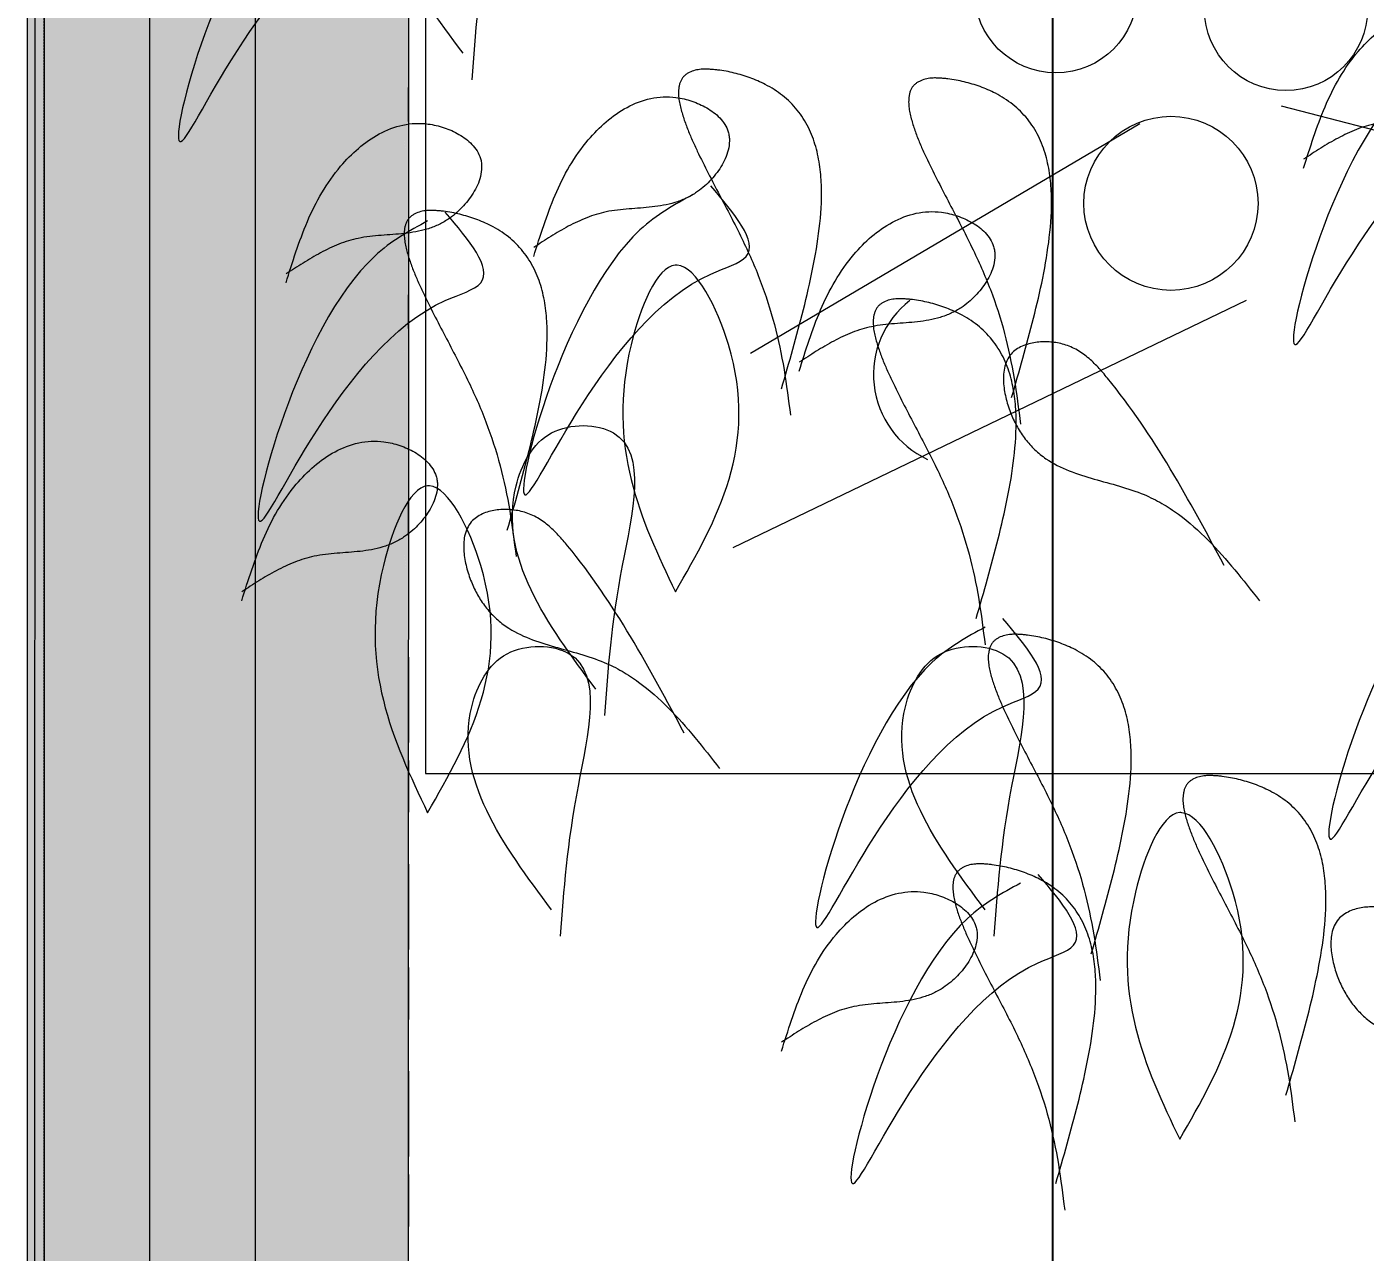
# Model space of a CAD drawing. Header units: millimetres. Extents: x 139864 to 546726, y 40253 to 3921401762.
# Drawn here: x 267684 to 268953, y 80427 to 81589 of the extents above; entities that cross this region are included whole.
import ezdxf

# ---------------------------------------------------------------- set-up
doc = ezdxf.new("R2010")
doc.units = ezdxf.units.MM
doc.linetypes.add('Démoli', pattern=[2.812, 1.875, -0.937])
for name, color, linetype, lineweight in [('AS-24_TRES-FIN', 9, 'Continuous', 9), ('AS-29_DEMOLITION', 5, 'Démoli', 13), ('AS-30_COTE-1', 1, 'Continuous', 5), ('AS-41_SANITAIRES', 9, 'Continuous', 9), ('AS-42_VEGETATION', 9, 'Continuous', 9)]:
    doc.layers.add(name, color=color, linetype=linetype, lineweight=lineweight)
doc.styles.add('Trebuchet MS_2', font='trebuc.ttf', dxfattribs={"height": 165})
doc.dimstyles.new('Cotes_linéaires', dxfattribs={"dimscale": 304.8, "dimtxt": 170.1069, "dimasz": 0.615157, "dimexe": 0.492126, "dimexo": 0.0625, "dimgap": 0.049213, "dimtad": 1, "dimdec": 0, "dimlfac": 0.1, "dimzin": 0, "dimdsep": 46, "dimtxsty": 'Trebuchet MS_2', "dimblk1": 'OBLIQUE', "dimblk2": 'OBLIQUE', "dimsah": 1, "dimcen": 0.09, "dimdle": 0.246063, "dimazin": 0, "dimtfac": 1, "dimtdec": 4, "dimtix": 1, "dimtmove": 0, "dimatfit": 3, "dimfxl": 0, "dimtvp": 1, "dimtolj": 1, "dimtzin": 0, "dimarcsym": 0})

# ---------------------------------------------------------------- blocks, each defined once
blk = doc.blocks.new('Bamboo_powder_1_ - Bamboo_powder_1_-579570-12_ Niveau 12 -  BAT BUREAUX')
at = {"layer": 'AS-42_VEGETATION', "color": 8}
for p, q in [((543.1, -37.3), (90.3, 79.9)), ((-43.9, 63.1), (-412.8, -154.5)), ((56.7, -104.3), (-429.6, -338.6))]:
    blk.add_line(p, q, dxfattribs=at)
for centre, radius in [((-123.5, 188.7), 77.2), ((94.5, 171.9), 77.2), ((-14.5, -12.2), 82.5)]:
    blk.add_circle(centre, radius, dxfattribs=at)
blk.add_arc((-207.8, -174.5), 88.6, 127.5912, 245.1131, dxfattribs=at)
for points, knots in [([(-685.3, 130.1), (-731.4, 192.2), (-791, 272.4), (-735.7, 382.9), (-629, 380.5), (-668, 230.1), (-673.8, 148.4), (-677, 105)], [0, 0, 0, 0, 234.323456, 302.761391, 369.283025, 511.876369, 674.239163, 674.239163, 674.239163, 674.239163]), ([(-794.3, 330.9), (-811.5, 321.6), (-906.5, 270), (-1010.5, -128), (-867.7, 234.5), (-721.4, 272.9), (-755.1, 312.8), (-777.6, 339.3)], [0, 0, 0, 0, 68.487845, 378.701333, 688.629593, 731.112627, 815.982069, 815.982069, 815.982069, 815.982069]), ([(111.2, 21.3), (114.3, 31.1), (120.4, 50.6), (131, 79.5), (144.5, 107.1), (160.9, 130.5), (179.4, 149.3), (199.1, 163.3), (217.9, 170.7), (233.9, 172.7), (247.2, 172.1), (261.2, 168.8), (275.4, 162.5), (285.9, 154.7), (292.4, 146.5), (295.3, 140.4), (296.5, 135.1), (296.8, 129.3), (295.4, 119), (289.1, 105.8), (280.1, 94.5), (271.7, 86.5), (264.1, 80.8), (255.2, 75.8), (241.4, 70.7), (223.3, 67.7), (201.5, 66.4), (183.7, 64.6), (170.4, 61.2), (158.3, 56.9), (143.8, 50), (127.3, 40.2), (116.6, 33.2), (111.2, 29.7)], [0, 0, 0, 0, 0.114208, 0.228417, 0.342625, 0.456833, 0.546121, 0.635408, 0.724695, 0.769339, 0.813983, 0.87156, 0.929136, 0.986713, 1.015502, 1.04429, 1.06037, 1.076449, 1.108609, 1.172927, 1.237245, 1.269405, 1.301564, 1.342298, 1.383031, 1.464499, 1.545966, 1.627434, 1.663149, 1.698864, 1.770294, 1.841724, 1.913154, 1.913154, 1.913154, 1.913154]), ([(262.2, 138.5), (245, 129.1), (150, 77.5), (46, -320.5), (188.8, 42), (335.1, 80.4), (301.4, 120.3), (278.9, 146.8)], [0, 0, 0, 0, 68.487845, 378.701333, 688.629593, 731.112627, 815.982069, 815.982069, 815.982069, 815.982069]), ([(-383.5, -187.9), (-376.3, -162.9), (-365.5, -125.4), (-353.6, -74.7), (-347.1, -36.1), (-344.9, -3.6), (-346.8, 22.4), (-350.6, 41.7), (-357.5, 60.1), (-368, 76.7), (-382, 90.5), (-395.3, 98.9), (-406, 103.9), (-413.3, 106.9), (-420.8, 109.4), (-428.4, 111.4), (-436.1, 113.1), (-442.6, 114.1), (-447.8, 114.6), (-451.8, 114.9), (-455.7, 115), (-460.3, 114.9), (-465.4, 114.1), (-470.1, 112.4), (-473.6, 110.4), (-475.8, 108.5), (-477.7, 106.3), (-479.1, 103.8), (-480.1, 101), (-480.7, 98.1), (-481.1, 95.1), (-481.2, 91.2), (-480.8, 86.3), (-479.7, 80.6), (-478.2, 75), (-476, 67.6), (-472.7, 58.5), (-468.2, 47.8), (-461.7, 33.7), (-453, 16.4), (-442.3, -4.2), (-431.5, -24.7), (-417.9, -51.5), (-402.9, -85.2), (-389.5, -126.9), (-380.6, -169.7), (-376.9, -198.6), (-375.1, -213)], [0, 0, 0, 0, 0.290418, 0.435628, 0.580837, 0.726046, 0.798651, 0.871255, 0.94386, 1.016464, 1.089069, 1.161674, 1.190957, 1.22024, 1.249524, 1.278807, 1.308091, 1.337374, 1.352016, 1.366658, 1.3813, 1.395941, 1.417523, 1.439104, 1.449895, 1.460686, 1.471477, 1.482267, 1.493058, 1.503849, 1.51464, 1.52543, 1.547012, 1.568593, 1.590175, 1.611756, 1.654919, 1.698082, 1.741245, 1.827571, 1.913898, 2.000224, 2.08655, 2.248995, 2.411441, 2.573886, 2.736332, 2.736332, 2.736332, 2.736332]), ([(-165.5, -196.3), (-158.3, -171.3), (-147.5, -133.8), (-135.6, -83), (-129.1, -44.5), (-126.9, -11.9), (-128.8, 14.1), (-132.6, 33.3), (-139.4, 51.7), (-150, 68.3), (-164, 82.1), (-177.3, 90.5), (-187.9, 95.6), (-195.3, 98.5), (-202.8, 101), (-210.4, 103), (-218.1, 104.7), (-224.6, 105.7), (-229.8, 106.2), (-233.7, 106.5), (-237.7, 106.7), (-242.3, 106.5), (-247.4, 105.7), (-252.1, 104), (-255.5, 102), (-257.8, 100.1), (-259.7, 97.9), (-261.1, 95.4), (-262.1, 92.6), (-262.7, 89.7), (-263, 86.7), (-263.1, 82.8), (-262.7, 78), (-261.7, 72.3), (-260.2, 66.6), (-258, 59.2), (-254.7, 50.1), (-250.2, 39.4), (-243.7, 25.4), (-235, 8.1), (-224.3, -12.5), (-213.5, -33.1), (-199.9, -59.9), (-184.9, -93.6), (-171.4, -135.2), (-162.6, -178.1), (-158.9, -207), (-157.1, -221.4)], [0, 0, 0, 0, 0.290418, 0.435628, 0.580837, 0.726046, 0.798651, 0.871255, 0.94386, 1.016464, 1.089069, 1.161674, 1.190957, 1.22024, 1.249524, 1.278807, 1.308091, 1.337374, 1.352016, 1.366658, 1.3813, 1.395941, 1.417523, 1.439104, 1.449895, 1.460686, 1.471477, 1.482267, 1.493058, 1.503849, 1.51464, 1.52543, 1.547012, 1.568593, 1.590175, 1.611756, 1.654919, 1.698082, 1.741245, 1.827571, 1.913898, 2.000224, 2.08655, 2.248995, 2.411441, 2.573886, 2.736332, 2.736332, 2.736332, 2.736332]), ([(-618.3, -62.4), (-615.2, -52.6), (-609.1, -33.1), (-598.5, -4.2), (-585, 23.4), (-568.6, 46.8), (-550.1, 65.7), (-530.4, 79.6), (-511.5, 87), (-495.6, 89), (-482.3, 88.5), (-468.3, 85.1), (-454.1, 78.8), (-443.6, 71.1), (-437, 62.8), (-434.2, 56.8), (-433, 51.4), (-432.7, 45.6), (-434.1, 35.3), (-440.4, 22.1), (-449.4, 10.8), (-457.8, 2.8), (-465.4, -2.9), (-474.3, -7.8), (-488.1, -13), (-506.2, -16), (-528, -17.3), (-545.8, -19.1), (-559.1, -22.5), (-571.2, -26.8), (-585.7, -33.7), (-602.2, -43.5), (-612.9, -50.5), (-618.3, -54)], [0, 0, 0, 0, 0.114208, 0.228417, 0.342625, 0.456833, 0.546121, 0.635408, 0.724695, 0.769339, 0.813983, 0.87156, 0.929136, 0.986713, 1.015502, 1.04429, 1.06037, 1.076449, 1.108609, 1.172927, 1.237245, 1.269405, 1.301564, 1.342298, 1.383031, 1.464499, 1.545966, 1.627434, 1.663149, 1.698864, 1.770294, 1.841724, 1.913154, 1.913154, 1.913154, 1.913154]), ([(-853, -87.5), (-850, -77.7), (-843.9, -58.2), (-833.3, -29.3), (-819.7, -1.7), (-803.3, 21.7), (-784.9, 40.5), (-765.2, 54.5), (-746.3, 61.9), (-730.4, 63.9), (-717.1, 63.3), (-703.1, 60), (-688.9, 53.7), (-678.4, 45.9), (-671.8, 37.7), (-668.9, 31.6), (-667.8, 26.3), (-667.5, 20.5), (-668.9, 10.2), (-675.2, -3), (-684.2, -14.3), (-692.6, -22.3), (-700.2, -28), (-709.1, -33), (-722.8, -38.1), (-740.9, -41.1), (-762.8, -42.4), (-780.6, -44.2), (-793.9, -47.6), (-806, -51.9), (-820.4, -58.8), (-837, -68.6), (-847.7, -75.6), (-853, -79.1)], [0, 0, 0, 0, 0.114208, 0.228417, 0.342625, 0.456833, 0.546121, 0.635408, 0.724695, 0.769339, 0.813983, 0.87156, 0.929136, 0.986713, 1.015502, 1.04429, 1.06037, 1.076449, 1.108609, 1.172927, 1.237245, 1.269405, 1.301564, 1.342298, 1.383031, 1.464499, 1.545966, 1.627434, 1.663149, 1.698864, 1.770294, 1.841724, 1.913154, 1.913154, 1.913154, 1.913154]), ([(-467.3, -3.8), (-484.5, -13.2), (-579.5, -64.8), (-683.5, -462.8), (-540.7, -100.3), (-394.3, -61.9), (-428.1, -22), (-450.6, 4.5)], [0, 0, 0, 0, 68.487845, 378.701333, 688.629593, 731.112626, 815.982069, 815.982069, 815.982069, 815.982069]), ([(-718.9, -28.9), (-736.1, -38.3), (-831.1, -89.9), (-935, -487.9), (-792.2, -125.4), (-645.9, -87), (-679.6, -47.1), (-702.1, -20.6)], [0, 0, 0, 0, 68.487845, 378.701333, 688.629593, 731.112626, 815.982069, 815.982069, 815.982069, 815.982069]), ([(-643.4, -321.8), (-636.2, -296.8), (-625.4, -259.3), (-613.6, -208.6), (-607, -170), (-604.9, -137.5), (-606.7, -111.5), (-610.5, -92.2), (-617.4, -73.8), (-627.9, -57.2), (-641.9, -43.4), (-655.2, -35), (-665.9, -30), (-673.2, -27.1), (-680.7, -24.6), (-688.3, -22.5), (-696, -20.8), (-702.5, -19.8), (-707.7, -19.3), (-711.7, -19), (-715.7, -18.9), (-720.2, -19), (-725.4, -19.8), (-730.1, -21.5), (-733.5, -23.6), (-735.8, -25.4), (-737.6, -27.6), (-739, -30.1), (-740, -32.9), (-740.7, -35.8), (-741, -38.8), (-741.1, -42.7), (-740.7, -47.6), (-739.6, -53.3), (-738.2, -58.9), (-735.9, -66.3), (-732.6, -75.4), (-728.1, -86.1), (-721.6, -100.2), (-713, -117.5), (-702.2, -138.1), (-691.5, -158.6), (-677.8, -185.4), (-662.9, -219.1), (-649.4, -260.8), (-640.5, -303.6), (-636.9, -332.5), (-635, -347)], [0, 0, 0, 0, 0.290418, 0.435628, 0.580837, 0.726046, 0.798651, 0.871255, 0.94386, 1.016464, 1.089069, 1.161674, 1.190957, 1.22024, 1.249524, 1.278807, 1.308091, 1.337374, 1.352016, 1.366658, 1.3813, 1.395941, 1.417523, 1.439104, 1.449895, 1.460686, 1.471477, 1.482267, 1.493058, 1.503849, 1.51464, 1.52543, 1.547012, 1.568593, 1.590175, 1.611756, 1.654919, 1.698082, 1.741245, 1.827571, 1.913898, 2.000224, 2.08655, 2.248995, 2.411441, 2.573886, 2.736332, 2.736332, 2.736332, 2.736332]), ([(-366.7, -171.2), (-363.7, -161.4), (-357.6, -141.9), (-347, -113), (-333.4, -85.4), (-317, -62), (-298.6, -43.1), (-278.9, -29.2), (-260, -21.8), (-244, -19.8), (-230.8, -20.3), (-216.8, -23.7), (-202.5, -30), (-192, -37.7), (-185.5, -46), (-182.6, -52), (-181.5, -57.4), (-181.1, -63.2), (-182.6, -73.5), (-188.8, -86.7), (-197.8, -98), (-206.3, -106), (-213.8, -111.7), (-222.8, -116.6), (-236.5, -121.8), (-254.6, -124.8), (-276.5, -126.1), (-294.2, -127.9), (-307.5, -131.3), (-319.6, -135.6), (-334.1, -142.5), (-350.6, -152.3), (-361.4, -159.3), (-366.7, -162.8)], [0, 0, 0, 0, 0.114208, 0.228417, 0.342625, 0.456833, 0.546121, 0.635408, 0.724695, 0.769339, 0.813983, 0.87156, 0.929136, 0.986713, 1.015502, 1.04429, 1.06037, 1.076449, 1.108609, 1.172927, 1.237245, 1.269405, 1.301564, 1.342298, 1.383031, 1.464499, 1.545966, 1.627434, 1.663149, 1.698864, 1.770294, 1.841724, 1.913154, 1.913154, 1.913154, 1.913154]), ([(-482.3, -70.8), (-482.9, -70.7), (-501.3, -70.7), (-561.1, -218.4), (-516.7, -311.8), (-484.1, -380.4)], [370.894655, 370.894655, 370.894655, 370.894655, 374.291112, 471.989834, 741.78931, 741.78931, 741.78931, 741.78931]), ([(-484.1, -380.4), (-444.5, -311.4), (-390.3, -217.1), (-464.1, -72.1), (-482.3, -70.8)], [0, 0, 0, 0, 271.634227, 370.894655, 370.894655, 370.894655, 370.894655]), ([(-199, -405.5), (-191.8, -380.5), (-181, -343), (-169.2, -292.3), (-162.6, -253.7), (-160.5, -221.2), (-162.3, -195.1), (-166.1, -175.9), (-173, -157.5), (-183.5, -140.9), (-197.5, -127.1), (-210.8, -118.7), (-221.5, -113.7), (-228.8, -110.7), (-236.3, -108.2), (-243.9, -106.2), (-251.6, -104.5), (-258.1, -103.5), (-263.3, -103), (-267.3, -102.7), (-271.2, -102.6), (-275.8, -102.7), (-281, -103.5), (-285.7, -105.2), (-289.1, -107.2), (-291.4, -109.1), (-293.2, -111.3), (-294.6, -113.8), (-295.6, -116.6), (-296.3, -119.5), (-296.6, -122.5), (-296.7, -126.4), (-296.3, -131.3), (-295.2, -137), (-293.8, -142.6), (-291.5, -150), (-288.2, -159.1), (-283.7, -169.8), (-277.2, -183.9), (-268.6, -201.2), (-257.8, -221.8), (-247, -242.3), (-233.4, -269.1), (-218.5, -302.8), (-205, -344.5), (-196.1, -387.3), (-192.4, -416.2), (-190.6, -430.6)], [0, 0, 0, 0, 0.290418, 0.435628, 0.580837, 0.726046, 0.798651, 0.871255, 0.94386, 1.016464, 1.089069, 1.161674, 1.190957, 1.22024, 1.249524, 1.278807, 1.308091, 1.337374, 1.352016, 1.366658, 1.3813, 1.395941, 1.417523, 1.439104, 1.449895, 1.460686, 1.471477, 1.482267, 1.493058, 1.503849, 1.51464, 1.52543, 1.547012, 1.568593, 1.590175, 1.611756, 1.654919, 1.698082, 1.741245, 1.827571, 1.913898, 2.000224, 2.08655, 2.248995, 2.411441, 2.573886, 2.736332, 2.736332, 2.736332, 2.736332]), ([(35.8, -355.3), (19.3, -324.5), (-13.6, -263), (-55, -201), (-83.4, -167.4), (-93.2, -157.9), (-104.4, -150), (-116.9, -145.1), (-127.9, -143.4), (-136.5, -143.3), (-143, -143.9), (-149.3, -145.2), (-155.6, -147.4), (-161.4, -150.5), (-166.5, -155.1), (-170.2, -161.2), (-172.5, -168.4), (-173.3, -175.9), (-173.1, -185.8), (-170.9, -198), (-166.3, -211.7), (-160.3, -224.4), (-152.8, -235.8), (-143.7, -245.9), (-130.2, -256.9), (-111.1, -266.3), (-87.3, -273.6), (-63.3, -280), (-41.6, -287), (-22.9, -296.3), (-2, -310.1), (21.4, -331), (46.2, -359.3), (61.6, -379), (69.3, -388.8)], [0, 0, 0, 0, 0.389406, 0.778812, 0.829321, 0.879831, 0.93034, 0.98085, 1.028865, 1.052873, 1.076881, 1.100889, 1.124897, 1.148904, 1.172912, 1.200489, 1.228066, 1.255643, 1.28322, 1.338374, 1.393528, 1.444017, 1.494505, 1.544994, 1.595482, 1.68786, 1.780238, 1.872615, 1.964993, 2.034763, 2.104532, 2.244072, 2.383611, 2.52315, 2.52315, 2.52315, 2.52315]), ([(-559.6, -472.5), (-605.7, -410.4), (-665.2, -330.2), (-609.9, -219.7), (-503.2, -222), (-542.2, -372.5), (-548.1, -454.1), (-551.2, -497.6)], [0, 0, 0, 0, 234.323456, 302.761391, 369.283025, 511.876369, 674.239163, 674.239163, 674.239163, 674.239163]), ([(-895, -388.8), (-891.9, -379), (-885.8, -359.5), (-875.2, -330.6), (-861.7, -303), (-845.3, -279.6), (-826.8, -260.7), (-807.1, -246.8), (-788.2, -239.4), (-772.3, -237.4), (-759, -237.9), (-745, -241.3), (-730.8, -247.6), (-720.3, -255.3), (-713.8, -263.6), (-710.9, -269.6), (-709.7, -275), (-709.4, -280.8), (-710.8, -291.1), (-717.1, -304.3), (-726.1, -315.6), (-734.5, -323.6), (-742.1, -329.3), (-751, -334.2), (-764.8, -339.4), (-782.9, -342.4), (-804.7, -343.7), (-822.5, -345.5), (-835.8, -348.9), (-847.9, -353.2), (-862.4, -360.1), (-878.9, -369.9), (-889.6, -376.9), (-895, -380.4)], [0, 0, 0, 0, 0.114208, 0.228417, 0.342625, 0.456833, 0.546121, 0.635408, 0.724695, 0.769339, 0.813983, 0.87156, 0.929136, 0.986713, 1.015502, 1.04429, 1.06037, 1.076449, 1.108609, 1.172927, 1.237245, 1.269405, 1.301564, 1.342298, 1.383031, 1.464499, 1.545966, 1.627434, 1.663149, 1.698864, 1.770294, 1.841724, 1.913154, 1.913154, 1.913154, 1.913154]), ([(-717, -280), (-717.6, -280), (-736, -279.9), (-795.9, -427.6), (-751.5, -521), (-718.9, -589.7)], [370.894655, 370.894655, 370.894655, 370.894655, 374.291113, 471.989834, 741.78931, 741.78931, 741.78931, 741.78931]), ([(-718.9, -589.7), (-679.2, -520.6), (-625.1, -426.3), (-698.9, -281.3), (-717, -280)], [0, 0, 0, 0, 271.634227, 370.894655, 370.894655, 370.894655, 370.894655]), ([(-475.7, -514.3), (-492.2, -483.5), (-525.1, -422), (-566.5, -360), (-594.9, -326.4), (-604.7, -316.9), (-615.9, -309.1), (-628.4, -304.1), (-639.4, -302.4), (-648, -302.3), (-654.5, -302.9), (-660.8, -304.2), (-667.1, -306.4), (-672.8, -309.6), (-677.9, -314.1), (-681.7, -320.2), (-684, -327.5), (-684.8, -334.9), (-684.5, -344.8), (-682.4, -357), (-677.8, -370.8), (-671.8, -383.4), (-664.3, -394.8), (-655.2, -405), (-641.7, -415.9), (-622.6, -425.3), (-598.8, -432.6), (-574.8, -439), (-553.1, -446), (-534.4, -455.3), (-513.5, -469.1), (-490.1, -490), (-465.3, -518.3), (-449.9, -538), (-442.2, -547.8)], [0, 0, 0, 0, 0.389406, 0.778812, 0.829321, 0.879831, 0.93034, 0.98085, 1.028865, 1.052873, 1.076881, 1.100889, 1.124897, 1.148904, 1.172912, 1.200489, 1.228066, 1.255643, 1.28322, 1.338374, 1.393528, 1.444017, 1.494505, 1.544994, 1.595482, 1.68786, 1.780238, 1.872615, 1.964993, 2.034763, 2.104532, 2.244072, 2.383611, 2.52315, 2.52315, 2.52315, 2.52315]), ([(295.7, -330.2), (278.5, -339.6), (183.5, -391.2), (79.6, -789.2), (222.4, -426.7), (368.7, -388.3), (335, -348.4), (312.5, -321.8)], [0, 0, 0, 0, 68.487845, 378.701333, 688.629593, 731.112626, 815.982069, 815.982069, 815.982069, 815.982069]), ([(-190.6, -413.9), (-207.8, -423.2), (-302.8, -474.9), (-406.8, -872.9), (-264, -510.4), (-117.6, -472), (-151.4, -432.1), (-173.9, -405.5)], [0, 0, 0, 0, 68.487845, 378.701333, 688.629593, 731.112627, 815.982069, 815.982069, 815.982069, 815.982069]), ([(-601.5, -681.7), (-647.6, -619.6), (-707.2, -539.4), (-651.9, -428.9), (-545.1, -431.3), (-584.1, -581.7), (-590, -663.4), (-593.1, -706.8)], [0, 0, 0, 0, 234.323456, 302.761391, 369.283025, 511.876369, 674.239163, 674.239163, 674.239163, 674.239163]), ([(-190.6, -681.7), (-236.7, -619.6), (-296.3, -539.4), (-241, -428.9), (-134.2, -431.3), (-173.3, -581.7), (-179.1, -663.4), (-182.2, -706.8)], [0, 0, 0, 0, 234.323456, 302.761391, 369.283025, 511.876369, 674.239163, 674.239163, 674.239163, 674.239163]), ([(-90, -723.6), (-82.8, -698.5), (-72, -661), (-60.2, -610.3), (-53.6, -571.8), (-51.5, -539.2), (-53.3, -513.2), (-57.1, -494), (-64, -475.6), (-74.5, -458.9), (-88.5, -445.1), (-101.8, -436.7), (-112.5, -431.7), (-119.8, -428.8), (-127.3, -426.3), (-134.9, -424.2), (-142.6, -422.6), (-149.1, -421.6), (-154.3, -421), (-158.3, -420.7), (-162.2, -420.6), (-166.8, -420.7), (-172, -421.5), (-176.7, -423.2), (-180.1, -425.3), (-182.4, -427.1), (-184.2, -429.3), (-185.6, -431.9), (-186.6, -434.6), (-187.2, -437.5), (-187.6, -440.5), (-187.7, -444.4), (-187.3, -449.3), (-186.2, -455), (-184.8, -460.6), (-182.5, -468), (-179.2, -477.1), (-174.7, -487.8), (-168.2, -501.9), (-159.6, -519.2), (-148.8, -539.8), (-138, -560.3), (-124.4, -587.1), (-109.5, -620.9), (-96, -662.5), (-87.1, -705.3), (-83.4, -734.2), (-81.6, -748.7)], [0, 0, 0, 0, 0.290418, 0.435628, 0.580837, 0.726046, 0.798651, 0.871255, 0.94386, 1.016464, 1.089069, 1.161674, 1.190957, 1.22024, 1.249524, 1.278807, 1.308091, 1.337374, 1.352016, 1.366658, 1.3813, 1.395941, 1.417523, 1.439104, 1.449895, 1.460686, 1.471477, 1.482267, 1.493058, 1.503849, 1.51464, 1.52543, 1.547012, 1.568593, 1.590175, 1.611756, 1.654919, 1.698082, 1.741245, 1.827571, 1.913898, 2.000224, 2.08655, 2.248995, 2.411441, 2.573886, 2.736332, 2.736332, 2.736332, 2.736332]), ([(94.5, -857.5), (101.6, -832.4), (112.5, -794.9), (124.3, -744.2), (130.9, -705.7), (133, -673.1), (131.2, -647.1), (127.4, -627.9), (120.5, -609.5), (110, -592.8), (96, -579), (82.6, -570.6), (72, -565.6), (64.7, -562.7), (57.2, -560.2), (49.6, -558.1), (41.9, -556.5), (35.4, -555.5), (30.1, -554.9), (26.2, -554.6), (22.2, -554.5), (17.6, -554.6), (12.5, -555.4), (7.8, -557.1), (4.4, -559.2), (2.1, -561), (0.2, -563.2), (-1.2, -565.8), (-2.1, -568.5), (-2.8, -571.5), (-3.1, -574.4), (-3.2, -578.4), (-2.8, -583.2), (-1.7, -588.9), (-0.3, -594.5), (1.9, -601.9), (5.3, -611), (9.8, -621.7), (16.3, -635.8), (24.9, -653.1), (35.6, -673.7), (46.4, -694.2), (60.1, -721), (75, -754.8), (88.5, -796.4), (97.4, -839.2), (101, -868.1), (102.8, -882.6)], [0, 0, 0, 0, 0.290418, 0.435628, 0.580837, 0.726046, 0.798651, 0.871255, 0.94386, 1.016464, 1.089069, 1.161674, 1.190957, 1.22024, 1.249524, 1.278807, 1.308091, 1.337374, 1.352016, 1.366658, 1.3813, 1.395941, 1.417523, 1.439104, 1.449895, 1.460686, 1.471477, 1.482267, 1.493058, 1.503849, 1.51464, 1.52543, 1.547012, 1.568593, 1.590175, 1.611756, 1.654919, 1.698082, 1.741245, 1.827571, 1.913898, 2.000224, 2.08655, 2.248995, 2.411441, 2.573886, 2.736332, 2.736332, 2.736332, 2.736332]), ([(-4.3, -589.7), (-4.9, -589.6), (-23.3, -589.6), (-83.2, -737.3), (-38.8, -830.7), (-6.2, -899.3)], [370.894655, 370.894655, 370.894655, 370.894655, 374.291113, 471.989834, 741.78931, 741.78931, 741.78931, 741.78931]), ([(-6.2, -899.3), (33.5, -830.3), (87.6, -736), (13.8, -591), (-4.3, -589.7)], [0, 0, 0, 0, 271.634227, 370.894655, 370.894655, 370.894655, 370.894655]), ([(-123.5, -941.2), (-116.4, -916.1), (-105.5, -878.6), (-93.7, -827.9), (-87.1, -789.4), (-85, -756.8), (-86.8, -730.8), (-90.6, -711.5), (-97.5, -693.2), (-108, -676.5), (-122.1, -662.7), (-135.4, -654.3), (-146, -649.3), (-153.4, -646.4), (-160.8, -643.9), (-168.4, -641.8), (-176.1, -640.2), (-182.6, -639.2), (-187.9, -638.6), (-191.8, -638.3), (-195.8, -638.2), (-200.4, -638.3), (-205.5, -639.1), (-210.2, -640.8), (-213.6, -642.9), (-215.9, -644.7), (-217.8, -646.9), (-219.2, -649.5), (-220.2, -652.2), (-220.8, -655.1), (-221.1, -658.1), (-221.2, -662), (-220.8, -666.9), (-219.7, -672.6), (-218.3, -678.2), (-216.1, -685.6), (-212.7, -694.7), (-208.2, -705.4), (-201.7, -719.5), (-193.1, -736.8), (-182.4, -757.4), (-171.6, -777.9), (-158, -804.7), (-143, -838.5), (-129.5, -880.1), (-120.6, -922.9), (-117, -951.8), (-115.2, -966.3)], [0, 0, 0, 0, 0.290418, 0.435628, 0.580837, 0.726046, 0.798651, 0.871255, 0.94386, 1.016464, 1.089069, 1.161674, 1.190957, 1.22024, 1.249524, 1.278807, 1.308091, 1.337374, 1.352016, 1.366658, 1.3813, 1.395941, 1.417523, 1.439104, 1.449895, 1.460686, 1.471477, 1.482267, 1.493058, 1.503849, 1.51464, 1.52543, 1.547012, 1.568593, 1.590175, 1.611756, 1.654919, 1.698082, 1.741245, 1.827571, 1.913898, 2.000224, 2.08655, 2.248995, 2.411441, 2.573886, 2.736332, 2.736332, 2.736332, 2.736332]), ([(-157.1, -656.6), (-174.3, -665.9), (-269.3, -717.6), (-373.2, -1115.6), (-230.4, -753.1), (-84.1, -714.7), (-117.8, -674.8), (-140.3, -648.2)], [0, 0, 0, 0, 68.487845, 378.701334, 688.629593, 731.112627, 815.982069, 815.982069, 815.982069, 815.982069]), ([(-383.5, -815.6), (-380.4, -805.8), (-374.3, -786.3), (-363.7, -757.5), (-350.2, -729.8), (-333.8, -706.4), (-315.3, -687.6), (-295.6, -673.6), (-276.8, -666.3), (-260.8, -664.2), (-247.6, -664.8), (-233.5, -668.1), (-219.3, -674.4), (-208.8, -682.2), (-202.3, -690.4), (-199.4, -696.5), (-198.2, -701.8), (-197.9, -707.6), (-199.4, -717.9), (-205.6, -731.1), (-214.6, -742.5), (-223.1, -750.4), (-230.6, -756.1), (-239.5, -761.1), (-253.3, -766.2), (-271.4, -769.3), (-293.2, -770.5), (-311, -772.3), (-324.3, -775.7), (-336.4, -780), (-350.9, -786.9), (-367.4, -796.8), (-378.1, -803.8), (-383.5, -807.3)], [0, 0, 0, 0, 0.114208, 0.228417, 0.342625, 0.456833, 0.546121, 0.635408, 0.724695, 0.769339, 0.813983, 0.87156, 0.929136, 0.986713, 1.015502, 1.04429, 1.06037, 1.076449, 1.108609, 1.172927, 1.237245, 1.269405, 1.301564, 1.342298, 1.383031, 1.464499, 1.545966, 1.627434, 1.663149, 1.698864, 1.770294, 1.841724, 1.913154, 1.913154, 1.913154, 1.913154]), ([(346, -890.9), (329.6, -860.2), (296.6, -798.6), (255.2, -736.6), (226.8, -703), (217.1, -693.5), (205.8, -685.7), (193.3, -680.7), (182.4, -679), (173.7, -678.9), (167.3, -679.5), (160.9, -680.8), (154.7, -683), (148.9, -686.2), (143.8, -690.7), (140, -696.9), (137.7, -704.1), (136.9, -711.5), (137.2, -721.4), (139.4, -733.6), (143.9, -747.4), (150, -760), (157.4, -771.4), (166.5, -781.6), (180.1, -792.5), (199.1, -801.9), (222.9, -809.2), (246.9, -815.6), (268.7, -822.6), (287.3, -831.9), (308.3, -845.7), (331.7, -866.6), (356.4, -894.9), (371.8, -914.6), (379.5, -924.4)], [0, 0, 0, 0, 0.389406, 0.778812, 0.829321, 0.879831, 0.93034, 0.98085, 1.028865, 1.052873, 1.076881, 1.100889, 1.124897, 1.148904, 1.172912, 1.200489, 1.228066, 1.255643, 1.28322, 1.338374, 1.393528, 1.444017, 1.494505, 1.544994, 1.595482, 1.68786, 1.780238, 1.872615, 1.964993, 2.034763, 2.104532, 2.244072, 2.383611, 2.52315, 2.52315, 2.52315, 2.52315])]:
    blk.add_open_spline(points, degree=3, knots=knots, dxfattribs=at)
blk = doc.blocks.new('Appareils sanitaires 6 - Appareils sanitaires 1-9524765-12_ Niveau 12 -  BAT BUREAUX')
at = {"layer": 'AS-41_SANITAIRES'}
for p, q in [((530105.8, 91704), (530105.8, 90304)), ((530105.8, 90304), (531505.8, 90304))]:
    blk.add_line(p, q, dxfattribs=at)
blk = doc.blocks.new('corniche2 - corniche-9525258-12_ Niveau 12 -  BAT BUREAUX')
at = {"layer": 'AS-41_SANITAIRES'}
for points in [[(522701.3, 72513.9), (522708.5, 72518.1), (522708.5, 98450.3), (522702.2, 98461.2), (522701.3, 72518.1)], [(522708.5, 72518.1), (523058.7, 72722.7), (523059.2, 87856.3), (523016.1, 87851.7), (523017.7, 88051.7), (523059.2, 88051.7), (523059.5, 97849.7), (522709.4, 98448.8), (522708.6, 72722.7)]]:
    blk.add_hatch(color=256, dxfattribs=at).paths.add_polyline_path(points, flags=0)
h = blk.add_hatch(color=256, dxfattribs=at)
h.paths.add_polyline_path([(523059.1, 87175.7), (523059.5, 87172.1), (523061.1, 87155.9)], flags=0)
h.paths.add_polyline_path([(523059.1, 87077.5), (523059.5, 87074.5), (523061, 87062)], flags=0)
h.paths.add_polyline_path([(523059.1, 86979.4), (523059.5, 86975.8), (523061.1, 86959.7)], flags=0)
h.paths.add_polyline_path([(523059.1, 86881.2), (523059.5, 86878.1), (523061, 86865.8)], flags=0)
h.paths.add_polyline_path([(523059.1, 86783), (523059.5, 86779.4), (523061.1, 86763.5)], flags=0)
h.paths.add_polyline_path([(523059.1, 86684.9), (523059.5, 86681.8), (523060.9, 86669.6)], flags=0)
h.paths.add_polyline_path([(523059.1, 86586.7), (523059.5, 86583), (523061.1, 86567.3)], flags=0)
h.paths.add_polyline_path([(523059.1, 86488.6), (523059.5, 86485.4), (523060.9, 86473.4)], flags=0)
h.paths.add_polyline_path([(523059.1, 86390.4), (523059.5, 86386.7), (523061.1, 86371)], flags=0)
h.paths.add_polyline_path([(523059.1, 86292.3), (523059.5, 86289.1), (523060.9, 86277.1)], flags=0)
h.paths.add_polyline_path([(523059.1, 86194.1), (523059.5, 86190.3), (523061.1, 86174.8)], flags=0)
h.paths.add_polyline_path([(523059.1, 86096), (523059.5, 86092.8), (523060.9, 86080.9)], flags=0)
h.paths.add_polyline_path([(523059.1, 85997.8), (523059.5, 85994), (523061.1, 85978.6)], flags=0)
h.paths.add_polyline_path([(523059.1, 85899.7), (523059.5, 85896.4), (523060.9, 85884.7)], flags=0)
h.paths.add_polyline_path([(523059.1, 85801.5), (523059.5, 85797.6), (523061, 85782.4)], flags=0)
h.paths.add_polyline_path([(523059.1, 85703.4), (523059.5, 85700.1), (523060.9, 85688.5)], flags=0)
h.paths.add_polyline_path([(523059.1, 85605.2), (523059.5, 85601.3), (523061, 85586.2)], flags=0)
h.paths.add_polyline_path([(523059.1, 85507.1), (523059.5, 85503.7), (523060.9, 85492.3)], flags=0)
h.paths.add_polyline_path([(523059.1, 85408.9), (523059.5, 85404.9), (523061, 85390)], flags=0)
h.paths.add_polyline_path([(523059.1, 85212.6), (523059.5, 85208.6), (523061, 85193.8)], flags=0)
h.paths.add_polyline_path([(523059.1, 85016.3), (523059.5, 85012.2), (523061, 84997.6)], flags=0)
h.paths.add_polyline_path([(523059.1, 84820), (523059.5, 84815.9), (523061, 84801.3)], flags=0)
h.paths.add_polyline_path([(523059, 84623.7), (523059.5, 84619.5), (523061, 84605.1)], flags=0)
h.paths.add_polyline_path([(523059, 84231.1), (523059.5, 84226.8), (523061, 84212.7)], flags=0)
h.paths.add_polyline_path([(523059, 84034.8), (523059.5, 84030.4), (523061, 84016.5)], flags=0)
h.paths.add_polyline_path([(523059, 83838.5), (523059.5, 83834.1), (523061, 83820.3)], flags=0)
h.paths.add_polyline_path([(523059, 83642.2), (523059.5, 83637.7), (523060.9, 83624.1)], flags=0)
h.paths.add_polyline_path([(523059, 83445.9), (523059.5, 83441.4), (523060.9, 83427.8)], flags=0)
h.paths.add_polyline_path([(523059, 83249.6), (523059.5, 83245), (523060.9, 83231.6)], flags=0)
h.paths.add_polyline_path([(523059, 83053.3), (523059.5, 83048.7), (523060.9, 83035.4)], flags=0)
h.paths.add_polyline_path([(523059, 82856.9), (523059.5, 82852.3), (523060.9, 82839.2)], flags=0)
h.paths.add_polyline_path([(523059, 82660.6), (523059.5, 82656), (523060.9, 82643)], flags=0)
h.paths.add_polyline_path([(523059, 82464.3), (523059.5, 82459.6), (523060.9, 82446.7)], flags=0)
h.paths.add_polyline_path([(523059, 82268), (523059.5, 82263.3), (523060.9, 82250.5)], flags=0)
h.paths.add_polyline_path([(523059, 82071.7), (523059.5, 82066.9), (523060.9, 82054.3)], flags=0)
h.paths.add_polyline_path([(523059, 81875.4), (523059.5, 81870.6), (523060.9, 81858.1)], flags=0)
h.paths.add_polyline_path([(523059, 81679.1), (523059.5, 81674.2), (523060.8, 81661.9)], flags=0)
h.paths.add_polyline_path([(523058.9, 81482.8), (523059.5, 81477.9), (523060.8, 81465.6)], flags=0)
h.paths.add_polyline_path([(523058.9, 81286.5), (523059.5, 81281.5), (523060.8, 81269.4)], flags=0)
h.paths.add_polyline_path([(523058.9, 81090.2), (523059.5, 81085.2), (523060.8, 81073.2)], flags=0)
h.paths.add_polyline_path([(523058.9, 80893.9), (523059.5, 80888.9), (523060.8, 80877)], flags=0)
h.paths.add_polyline_path([(523058.9, 80697.6), (523059.5, 80692.5), (523060.8, 80680.8)], flags=0)
h.paths.add_polyline_path([(523058.9, 80501.3), (523059.5, 80496.2), (523060.8, 80484.5)], flags=0)
h.paths.add_polyline_path([(523058.7, 72722.7), (523062.8, 72725.4), (523062.8, 72823.3), (523062.5, 87857), (523059.2, 87856.3), (523058.7, 72723.3)], flags=0)
h.paths.add_polyline_path([(523059.3, 91985.1), (523059.6, 91981.7), (523061.3, 91965.2)], flags=0)
h.paths.add_polyline_path([(523059.3, 91887), (523059.6, 91883.5), (523061.3, 91867.1)], flags=0)
h.paths.add_polyline_path([(523059.3, 91788.8), (523059.6, 91785.4), (523061.3, 91769)], flags=0)
h.paths.add_polyline_path([(523059.3, 91690.7), (523059.6, 91687.3), (523061.3, 91670.9)], flags=0)
h.paths.add_polyline_path([(523059.3, 91592.5), (523059.6, 91589.2), (523061.3, 91572.8)], flags=0)
h.paths.add_polyline_path([(523059.3, 91494.4), (523059.6, 91491.1), (523061.2, 91474.7)], flags=0)
h.paths.add_polyline_path([(523059.3, 91396.2), (523059.6, 91393), (523061.2, 91376.6)], flags=0)
h.paths.add_polyline_path([(523059.2, 88746.1), (523059.5, 88743.1), (523061.1, 88726.9)], flags=0)
h.paths.add_polyline_path([(523059.2, 88549.8), (523059.5, 88546.8), (523061.1, 88530.7)], flags=0)
h.paths.add_polyline_path([(523059.2, 88353.5), (523059.5, 88350.4), (523061.1, 88334.6)], flags=0)
h.paths.add_polyline_path([(523063.3, 88051.4), (523062.8, 97844), (523059.5, 97849.7), (523059.2, 88051.4), (523063.2, 88051.4)], flags=0)
for p, q in [((522702.2, 98461.2), (522701.3, 72513.9)), ((522709.4, 98448.8), (522708.5, 72518.1)), ((523062.9, 72725.2), (523063.4, 87857.4)), ((523063.1, 81580), (523063.1, 81499)), ((523063.1, 81499), (523063.1, 81531)), ((523063.1, 81481.9), (523063.1, 81432.9)), ((523063.1, 81383.8), (523063.1, 81302.7)), ((523063.1, 81302.7), (523063.1, 81334.7)), ((523063.1, 81285.7), (523063.1, 81236.6)), ((523063.1, 81187.6), (523063.1, 81106.5)), ((523063.1, 81106.5), (523063.1, 81138.5)), ((523063.1, 81089.5), (523063.1, 81040.4)), ((523063.1, 80991.3), (523063.1, 80910.3)), ((523063.1, 80910.3), (523063.1, 80942.3)), ((523063.1, 80893.2), (523063.1, 80844.2)), ((523063.1, 80795.1), (523063.1, 80714.1)), ((523063.1, 80714.1), (523063.1, 80746)), ((523063.1, 80697), (523063.1, 80647.9)), ((523063.1, 80598.9), (523063.1, 80517.9)), ((523063.1, 80517.9), (523063.1, 80549.8)), ((523063.1, 80500.8), (523063.1, 80451.7))]:
    blk.add_line(p, q, dxfattribs=at)
blk = doc.blocks.new('_Oblique')
at = {"color": 0, "linetype": 'ByBlock', "lineweight": -2}
blk.add_line((-0.5, -0.5), (0.5, 0.5), dxfattribs=at)
blk = doc.blocks.new('DIMBLOCK6-12_ Niveau 12 -  BAT BUREAUX')
at = {"layer": 'AS-30_COTE-1', "color": 0, "lineweight": -2, "transparency": 16777216}
for p, q in [((268656.7, 72506.8), (268656.7, 98347.9)), ((268600.8, 98272.9), (268806.7, 98272.9)), ((268600.8, 72581.8), (268806.7, 72581.8))]:
    blk.add_line(p, q, dxfattribs=at)
at = {"layer": 'Defpoints', "color": 0, "transparency": 16777216}
for p in [(268581.7, 98272.9), (268656.7, 98272.9), (268581.7, 72581.8)]:
    blk.add_point(p, dxfattribs=at)
at = {"layer": 'AS-30_COTE-1', "color": 0, "lineweight": -2, "transparency": 16777216, "xscale": 187.5, "yscale": 187.5, "zscale": 187.5}
for p, rotation in [((268656.7, 98272.9), 90), ((268656.7, 72581.8), 270)]:
    blk.add_blockref('_Oblique', p, dxfattribs=dict(at, rotation=rotation))
at = {"layer": 'AS-30_COTE-1', "color": 0, "transparency": 16777216, "insert": (268557.5, 85427.4), "char_height": 165, "width": 581.247, "attachment_point": 5, "rotation": 90, "style": 'Trebuchet MS_2'}
blk.add_mtext('\\A1;2569', dxfattribs=at)
blk = doc.blocks.new('DIMBLOCK23-12_ Niveau 12 -  BAT BUREAUX')
at = {"layer": 'AS-30_COTE-1', "color": 0, "lineweight": -2, "transparency": 16777216}
for p, q in [((268217, 99362.7), (268317.9, 99542.3)), ((268179.1, 99448.3), (308413.3, 76840.3)), ((308320.5, 76828.2), (308421.4, 77007.8))]:
    blk.add_line(p, q, dxfattribs=at)
at = {"layer": 'Defpoints', "color": 0, "transparency": 16777216}
for p in [(268207.7, 99346.1), (308347.9, 76877), (308311.2, 76811.6)]:
    blk.add_point(p, dxfattribs=at)
at = {"layer": 'AS-30_COTE-1', "color": 0, "lineweight": -2, "transparency": 16777216, "xscale": 187.5, "yscale": 187.5, "zscale": 187.5}
for p, rotation in [((268244.5, 99411.5), 150.6679493154123), ((308347.9, 76877), 330.6679493154123)]:
    blk.add_blockref('_Oblique', p, dxfattribs=dict(at, rotation=rotation))
at = {"layer": 'AS-30_COTE-1', "color": 0, "transparency": 16777216, "insert": (288344.8, 88230.8), "char_height": 165, "width": 581.247, "attachment_point": 5, "rotation": 330.6679, "style": 'Trebuchet MS_2'}
blk.add_mtext('\\A1;4600', dxfattribs=at)

msp = doc.modelspace()

# ---------------------------------------------------------------- linework, layer by layer
at = {"layer": 'AS-24_TRES-FIN'}
for p, q in [((267700.81053, 98444.03499), (267700.81053, 72523.40702)), ((267900.81053, 98444.03499), (267900.81053, 72410.7365)), ((267800.81053, 98272.85567), (267800.81053, 72581.84833))]:
    msp.add_line(p, q, dxfattribs=at)
at = {"layer": 'AS-29_DEMOLITION'}
msp.add_line((267700.81053, 72523.40702), (267700.81053, 98439.59609), dxfattribs=at)

# ---------------------------------------------------------------- block references
at = {"layer": 'AS-41_SANITAIRES'}
for name, p in [('corniche2 - corniche-9525258-12_ Niveau 12 -  BAT BUREAUX', (-255016.84136, 0)), ('Appareils sanitaires 6 - Appareils sanitaires 1-9524765-12_ Niveau 12 -  BAT BUREAUX', (-262043.44215, -9423.17811))]:
    msp.add_blockref(name, p, dxfattribs=at)
at = {"layer": 'AS-42_VEGETATION', "color": 8}
msp.add_blockref('Bamboo_powder_1_ - Bamboo_powder_1_-579570-12_ Niveau 12 -  BAT BUREAUX', (268783.15864, 81433.49119), dxfattribs=at)

# ---------------------------------------------------------------- dimensions: what is measured, and where the dimension line sits
at = {"layer": 'AS-30_COTE-1'}
for base, p1, p2, angle, override, picture, middle in [((308347.89176, 76877.01826), (268207.7127, 99346.14124), (308311.15149, 76811.6336), 330.66794932, {"dimpost": '<>', "dimfxl": 46000.976485}, 'DIMBLOCK23-12_ Niveau 12 -  BAT BUREAUX', (288344.77837, 88230.77355)), ((268656.73132, 98272.85567), (268581.73132, 72581.84833), (268581.73132, 98272.85567), 90, {"dimpost": '<>', "dimfxl": 25691.007335}, 'DIMBLOCK6-12_ Niveau 12 -  BAT BUREAUX', (268557.5091, 85427.352))]:
    dim = msp.add_linear_dim(base=base, p1=p1, p2=p2, angle=angle, dimstyle='Cotes_linéaires', override=override, dxfattribs=at)
    dim.commit()
    dim.dimension.update_dxf_attribs({"geometry": picture, "text_midpoint": middle})

doc.saveas('drawing.dxf')
